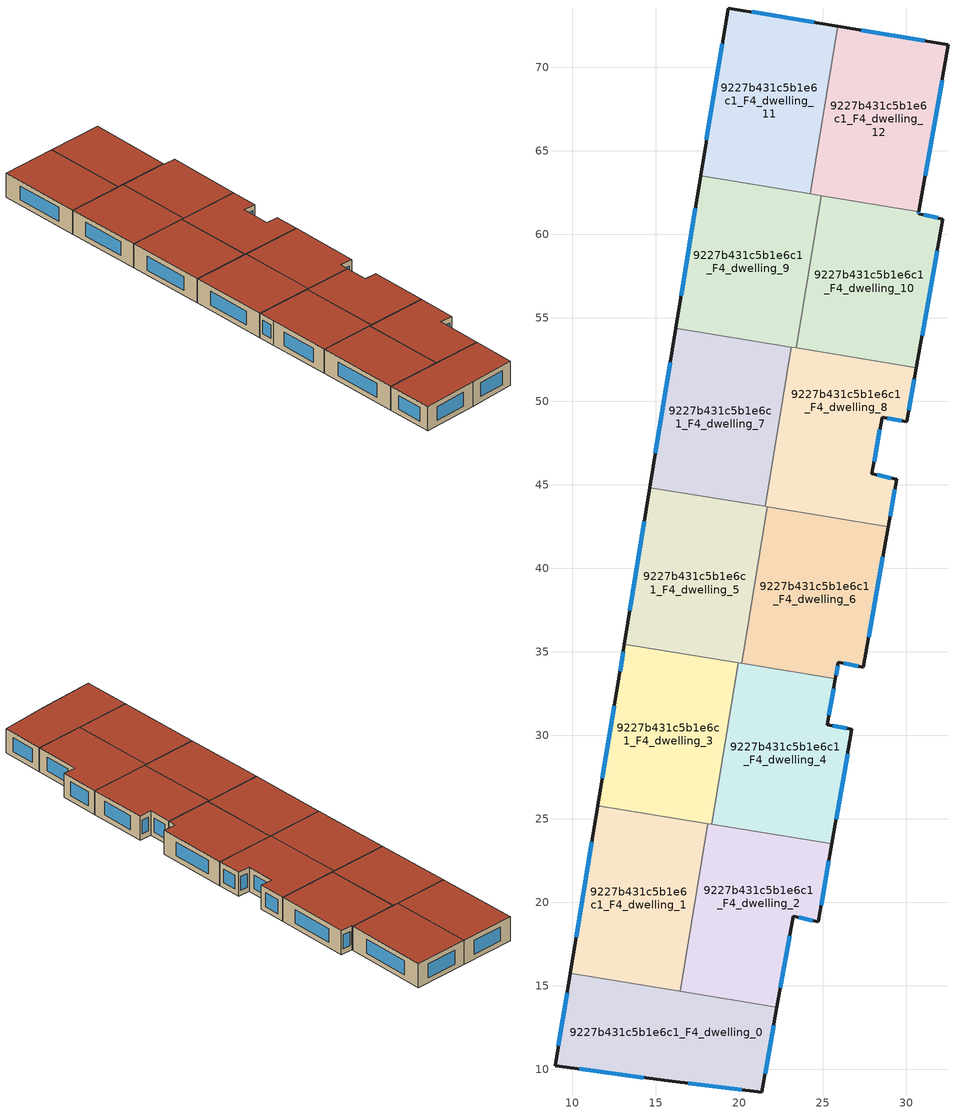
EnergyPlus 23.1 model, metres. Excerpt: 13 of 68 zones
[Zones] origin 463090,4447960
9227b431c5b1e6c1_F4_dwelling_0
 floor to 9227b431c5b1e6c1_F3_dwelling_0 (EU_floor_Construction): 22.27,13.74 21.37,8.65 15.76,9.32 8.99,10.23 9.9,15.77 z12
 wall outside (EU_wall_Construction): 9.9,15.77 8.99,10.23 15.76,9.32 21.37,8.65 22.27,13.74 z12:15
 wall to 9227b431c5b1e6c1_F4_dwelling_1 (EU_wall_Construction): 16.47,14.69 9.9,15.77 z12:15
 wall to 9227b431c5b1e6c1_F4_dwelling_2 (EU_wall_Construction): 22.27,13.74 16.47,14.69 z12:15
 window (EU_Window_Construction): 9.7,14.58 9.18,11.42 / 21.56,9.74 22.08,12.65 / 16.96,9.18 20.17,8.79 / 10.44,10.04 14.31,9.52 z12.64:14.36
 roof outside (EU_roof_Construction): 21.37,8.65 22.27,13.74 9.9,15.77 8.99,10.23 15.76,9.32 z15
9227b431c5b1e6c1_F4_dwelling_1
 floor to 9227b431c5b1e6c1_F3_dwelling_1 (EU_floor_Construction): 18.11,24.72 16.47,14.69 9.9,15.77 11.55,25.8 z12
 wall outside (EU_wall_Construction): 11.55,25.8 9.9,15.77 z12:15
 wall to 9227b431c5b1e6c1_F4_dwelling_2 (EU_wall_Construction): 16.47,14.69 18.11,24.72 z12:15
 wall to 9227b431c5b1e6c1_F4_dwelling_3 (EU_wall_Construction): 18.11,24.72 11.55,25.8 z12:15
 window (EU_Window_Construction): 11.19,23.65 10.25,17.92 z12.64:14.36
 roof outside (EU_roof_Construction): 16.47,14.69 18.11,24.72 11.55,25.8 9.9,15.77 z15
9227b431c5b1e6c1_F4_dwelling_10
 floor to 9227b431c5b1e6c1_F3_dwelling_10 (EU_floor_Construction): 32.2,60.92 30.62,52.03 23.43,53.21 24.92,62.33 30.77,61.37 30.75,61.25 z12
 wall outside (EU_wall_Construction): 30.62,52.03 32.2,60.92 30.75,61.25 30.77,61.37 z12:15
 wall to 9227b431c5b1e6c1_F4_dwelling_9 (EU_wall_Construction): 24.92,62.33 23.43,53.21 z12:15
 wall to 9227b431c5b1e6c1_F4_dwelling_8 (EU_wall_Construction): 23.43,53.21 30.62,52.03 z12:15
 wall to 9227b431c5b1e6c1_F4_dwelling_12 (EU_wall_Construction): 30.77,61.37 24.92,62.33 z12:15
 window (EU_Window_Construction): 30.75,61.28 30.77,61.34 / 31.89,60.99 31.06,61.18 / 30.96,53.93 31.87,59.02 z12.64:14.36
 roof outside (EU_roof_Construction): 30.62,52.03 32.2,60.92 30.75,61.25 30.77,61.37 24.92,62.33 23.43,53.21 z15
9227b431c5b1e6c1_F4_dwelling_11
 floor to 9227b431c5b1e6c1_F3_dwelling_11 (EU_floor_Construction): 25.9,72.47 24.26,62.43 17.7,63.51 19.34,73.56 z12
 wall outside (EU_wall_Construction): 25.9,72.47 19.34,73.56 17.7,63.51 z12:15
 wall to 9227b431c5b1e6c1_F4_dwelling_12 (EU_wall_Construction): 24.26,62.43 25.9,72.47 z12:15
 wall to 9227b431c5b1e6c1_F4_dwelling_9 (EU_wall_Construction): 17.7,63.51 24.26,62.43 z12:15
 window (EU_Window_Construction): 18.99,71.41 18.05,65.66 / 24.5,72.7 20.75,73.33 z12.64:14.36
 roof outside (EU_roof_Construction): 24.26,62.43 25.9,72.47 19.34,73.56 17.7,63.51 z15
9227b431c5b1e6c1_F4_dwelling_12
 floor to 9227b431c5b1e6c1_F3_dwelling_12 (EU_floor_Construction): 32.53,71.37 30.77,61.37 24.26,62.43 25.9,72.47 z12
 wall outside (EU_wall_Construction): 30.77,61.37 32.53,71.37 25.9,72.47 z12:15
 wall to 9227b431c5b1e6c1_F4_dwelling_9 (EU_wall_Construction): 24.26,62.43 24.92,62.33 z12:15
 window (EU_Window_Construction): 31.11,71.6 27.32,72.23 / 31.15,63.51 32.16,69.22 z12.64:14.36
 roof outside (EU_roof_Construction): 30.77,61.37 32.53,71.37 25.9,72.47 24.26,62.43 z15
9227b431c5b1e6c1_F4_dwelling_2
 floor to 9227b431c5b1e6c1_F3_dwelling_2 (EU_floor_Construction): 25.56,23.5 24.74,18.83 23.24,19.17 22.27,13.74 16.47,14.69 18.11,24.72 z12
 wall outside (EU_wall_Construction): 22.27,13.74 23.24,19.17 24.74,18.83 25.56,23.5 z12:15
 wall to 9227b431c5b1e6c1_F4_dwelling_4 (EU_wall_Construction): 25.56,23.5 18.37,24.68 z12:15
 wall to 9227b431c5b1e6c1_F4_dwelling_3 (EU_wall_Construction): 18.37,24.68 18.11,24.72 z12:15
 window (EU_Window_Construction): 24.92,19.83 25.38,22.5 / 23.56,19.1 24.42,18.91 / 22.48,14.9 23.03,18.01 z12.64:14.36
 roof outside (EU_roof_Construction): 22.27,13.74 23.24,19.17 24.74,18.83 25.56,23.5 18.11,24.72 16.47,14.69 z15
9227b431c5b1e6c1_F4_dwelling_3
 floor to 9227b431c5b1e6c1_F3_dwelling_3 (EU_floor_Construction): 19.95,34.35 18.37,24.68 11.55,25.8 12.8,33.42 13.14,35.46 z12
 wall outside (EU_wall_Construction): 13.14,35.46 12.8,33.42 11.55,25.8 z12:15
 wall to 9227b431c5b1e6c1_F4_dwelling_4 (EU_wall_Construction): 18.37,24.68 19.95,34.35 z12:15
 wall to 9227b431c5b1e6c1_F4_dwelling_5 (EU_wall_Construction): 19.95,34.35 13.14,35.46 z12:15
 window (EU_Window_Construction): 13.06,35.03 12.87,33.86 / 12.53,31.79 11.82,27.43 z12.64:14.36
 roof outside (EU_roof_Construction): 18.37,24.68 19.95,34.35 13.14,35.46 12.8,33.42 11.55,25.8 z15
9227b431c5b1e6c1_F4_dwelling_4
 floor to 9227b431c5b1e6c1_F3_dwelling_4 (EU_floor_Construction): 25.77,33.39 25.28,30.63 26.76,30.37 25.56,23.5 18.37,24.68 19.95,34.35 z12
 wall outside (EU_wall_Construction): 25.56,23.5 26.76,30.37 25.28,30.63 25.77,33.39 z12:15
 wall to 9227b431c5b1e6c1_F4_dwelling_5 (EU_wall_Construction): 25.77,33.39 20.16,34.31 19.95,34.35 z12:15
 window (EU_Window_Construction): 25.38,31.22 25.66,32.8 / 26.44,30.43 25.6,30.57 / 25.82,24.97 26.5,28.9 z12.64:14.36
 roof outside (EU_roof_Construction): 25.56,23.5 26.76,30.37 25.28,30.63 25.77,33.39 19.95,34.35 18.37,24.68 z15
9227b431c5b1e6c1_F4_dwelling_5
 floor to 9227b431c5b1e6c1_F3_dwelling_5 (EU_floor_Construction): 21.69,43.69 20.16,34.32 25.77,33.39 13.14,35.46 14.66,44.84 z12
 wall outside (EU_wall_Construction): 14.66,44.84 13.14,35.46 z12:15
 wall to 9227b431c5b1e6c1_F4_dwelling_6 (EU_wall_Construction): 25.77,33.39 20.16,34.32 21.69,43.69 z12:15
 wall to 9227b431c5b1e6c1_F4_dwelling_7 (EU_wall_Construction): 21.56,43.71 14.66,44.84 z12:15
 wall to 9227b431c5b1e6c1_F4_dwelling_8 (EU_wall_Construction): 21.69,43.69 21.56,43.71 z12:15
 window (EU_Window_Construction): 14.33,42.83 13.46,37.47 z12.64:14.36
 roof outside (EU_roof_Construction): 25.77,33.39 20.16,34.32 21.69,43.69 14.66,44.84 13.14,35.46 z15
9227b431c5b1e6c1_F4_dwelling_6
 floor to 9227b431c5b1e6c1_F3_dwelling_6 (EU_floor_Construction): 28.94,42.5 27.45,34.08 25.94,34.39 25.77,33.39 20.16,34.32 21.69,43.69 z12
 wall outside (EU_wall_Construction): 25.77,33.39 25.94,34.39 27.45,34.08 28.94,42.5 z12:15
 wall to 9227b431c5b1e6c1_F4_dwelling_8 (EU_wall_Construction): 28.94,42.5 21.69,43.69 z12:15
 window (EU_Window_Construction): 26.27,34.33 27.13,34.15 / 25.81,33.61 25.91,34.18 / 27.77,35.89 28.62,40.7 z12.64:14.36
 roof outside (EU_roof_Construction): 27.45,34.08 28.94,42.5 21.69,43.69 20.16,34.32 25.77,33.39 25.94,34.39 z15
9227b431c5b1e6c1_F4_dwelling_7
 floor to 9227b431c5b1e6c1_F3_dwelling_7 (EU_floor_Construction): 23.12,53.26 21.56,43.71 14.66,44.84 16.21,54.39 z12
 wall outside (EU_wall_Construction): 16.21,54.39 14.66,44.84 z12:15
 wall to 9227b431c5b1e6c1_F4_dwelling_8 (EU_wall_Construction): 21.56,43.71 23.12,53.26 z12:15
 wall to 9227b431c5b1e6c1_F4_dwelling_9 (EU_wall_Construction): 23.12,53.26 16.21,54.39 z12:15
 window (EU_Window_Construction): 15.88,52.35 14.99,46.89 z12.64:14.36
 roof outside (EU_roof_Construction): 21.56,43.71 23.12,53.26 16.21,54.39 14.66,44.84 z15
9227b431c5b1e6c1_F4_dwelling_8
 floor to 9227b431c5b1e6c1_F3_dwelling_8 (EU_floor_Construction): 30.62,52.03 30.05,48.79 28.56,49.05 27.96,45.67 29.44,45.34 28.94,42.5 21.56,43.71 23.12,53.26 z12
 wall outside (EU_wall_Construction): 28.94,42.5 29.44,45.34 27.96,45.67 28.56,49.05 30.05,48.79 30.62,52.03 z12:15
 wall to 9227b431c5b1e6c1_F4_dwelling_9 (EU_wall_Construction): 23.43,53.21 23.12,53.26 z12:15
 window (EU_Window_Construction): 29.12,45.41 28.27,45.6 / 29.04,43.11 29.33,44.73 / 30.17,49.48 30.5,51.34 / 28.88,49 29.73,48.85 / 28.09,46.39 28.43,48.33 z12.64:14.36
 roof outside (EU_roof_Construction): 28.94,42.5 29.44,45.34 27.96,45.67 28.56,49.05 30.05,48.79 30.62,52.03 23.12,53.26 21.56,43.71 z15
9227b431c5b1e6c1_F4_dwelling_9
 floor to 9227b431c5b1e6c1_F3_dwelling_9 (EU_floor_Construction): 24.92,62.33 23.43,53.21 16.21,54.39 17.7,63.51 z12
 wall outside (EU_wall_Construction): 17.7,63.51 16.21,54.39 z12:15
 window (EU_Window_Construction): 17.38,61.56 16.53,56.34 z12.64:14.36
 roof outside (EU_roof_Construction): 23.43,53.21 24.92,62.33 17.7,63.51 16.21,54.39 z15
[Building]
EU S2 Campaign: North Axis=0; Terrain=City; Solar Distribution=FullExterior
[Site:Location]
Yerevan-Zvartnots.Intl.AP: Latitude=40.15; Longitude=44.383; Time Zone=4; Elevation=854
[SizingPeriod:WeatherFileDays]
AnnualSizingPeriod: Begin Month=1; Begin Day of Month=1; End Month=12; End Day of Month=31; Day of Week for Start Day=Monday; Use Weather File Daylight Saving Period=No; Use Weather File Rain and Snow Indicators=No
[MATERIAL]
EU_InternalMass_Material: Roughness=MediumRough; Thickness=0.1; Conductivity=1; Density=1800; Specific Heat=900; Thermal Absorptance=0.9; Solar Absorptance=0.7; Visible Absorptance=0.7
[MATERIAL:NOMASS] Roughness=MediumRough; Thermal Absorptance=0.9; Solar Absorptance=0.7; Visible Absorptance=0.7
Name | Thermal Resistance
EU_wall_NoMass | 1.05043
EU_roof_NoMass | 1.45357
EU_floor_NoMass | 0.478065
[WINDOWMATERIAL:SIMPLEGLAZINGSYSTEM]
EU_Window_SimpleGlazing: UFactor=2.5566; Solar Heat Gain Coefficient=0.75; Visible Transmittance=0.75
[CONSTRUCTION]
EU_wall_Construction: EU_wall_NoMass
EU_roof_Construction: EU_roof_NoMass
EU_floor_Construction: EU_floor_NoMass
EU_Window_Construction: EU_Window_SimpleGlazing
EU_InternalMass_Construction: EU_InternalMass_Material
[ZONE] Type=1; Multiplier=1; Ceiling Height=autocalculate; Floor Area=autocalculate; Part of Total Floor Area=Yes
Name | Volume
9227b431c5b1e6c1_F4_dwelling_0 | 203.021
9227b431c5b1e6c1_F4_dwelling_1 | 202.997
9227b431c5b1e6c1_F4_dwelling_10 | 203.03
9227b431c5b1e6c1_F4_dwelling_11 | 203.015
9227b431c5b1e6c1_F4_dwelling_12 | 203.032
9227b431c5b1e6c1_F4_dwelling_2 | 203.028
9227b431c5b1e6c1_F4_dwelling_3 | 203.007
9227b431c5b1e6c1_F4_dwelling_4 | 202.993
9227b431c5b1e6c1_F4_dwelling_5 | 203.031
9227b431c5b1e6c1_F4_dwelling_6 | 202.983
9227b431c5b1e6c1_F4_dwelling_7 | 203.004
9227b431c5b1e6c1_F4_dwelling_8 | 203.024
9227b431c5b1e6c1_F4_dwelling_9 | 202.964
[INTERNALMASS] Construction=EU_InternalMass_Construction
Name | Zone or ZoneList | Surface Area
9227b431c5b1e6c1_F4_dwelling_0_EU_InternalMass | 9227b431c5b1e6c1_F4_dwelling_0 | 67.6737
9227b431c5b1e6c1_F4_dwelling_1_EU_InternalMass | 9227b431c5b1e6c1_F4_dwelling_1 | 67.6653
9227b431c5b1e6c1_F4_dwelling_2_EU_InternalMass | 9227b431c5b1e6c1_F4_dwelling_2 | 67.6765
9227b431c5b1e6c1_F4_dwelling_3_EU_InternalMass | 9227b431c5b1e6c1_F4_dwelling_3 | 67.6685
9227b431c5b1e6c1_F4_dwelling_4_EU_InternalMass | 9227b431c5b1e6c1_F4_dwelling_4 | 67.6633
9227b431c5b1e6c1_F4_dwelling_5_EU_InternalMass | 9227b431c5b1e6c1_F4_dwelling_5 | 67.6778
9227b431c5b1e6c1_F4_dwelling_6_EU_InternalMass | 9227b431c5b1e6c1_F4_dwelling_6 | 67.6617
9227b431c5b1e6c1_F4_dwelling_7_EU_InternalMass | 9227b431c5b1e6c1_F4_dwelling_7 | 67.6706
9227b431c5b1e6c1_F4_dwelling_8_EU_InternalMass | 9227b431c5b1e6c1_F4_dwelling_8 | 67.6749
9227b431c5b1e6c1_F4_dwelling_9_EU_InternalMass | 9227b431c5b1e6c1_F4_dwelling_9 | 67.6649
9227b431c5b1e6c1_F4_dwelling_10_EU_InternalMass | 9227b431c5b1e6c1_F4_dwelling_10 | 67.6779
9227b431c5b1e6c1_F4_dwelling_11_EU_InternalMass | 9227b431c5b1e6c1_F4_dwelling_11 | 67.6749
9227b431c5b1e6c1_F4_dwelling_12_EU_InternalMass | 9227b431c5b1e6c1_F4_dwelling_12 | 67.6773
[OTHEREQUIPMENT] Fuel Type=Electricity; Design Level Calculation Method=Watts/Area; Power per Zone Floor Area=1; Fraction Latent=0; Fraction Radiant=0; Fraction Lost=0; Carbon Dioxide Generation Rate=0; EndUse Subcategory=EU_Step8_InternalGains
Name | Zone or ZoneList or Space or SpaceList | Schedule
EU_Step8_InternalGain_9227b431c5b1e6c1_F4_dwelling_0_f000 | 9227b431c5b1e6c1_F4_dwelling_0 | EU_Step8_GainSchedule_9227b431c5b1e6c1_F4_dwelling_0_f000
EU_Step8_InternalGain_9227b431c5b1e6c1_F4_dwelling_1_f000 | 9227b431c5b1e6c1_F4_dwelling_1 | EU_Step8_GainSchedule_9227b431c5b1e6c1_F4_dwelling_1_f000
EU_Step8_InternalGain_9227b431c5b1e6c1_F4_dwelling_2_f000 | 9227b431c5b1e6c1_F4_dwelling_2 | EU_Step8_GainSchedule_9227b431c5b1e6c1_F4_dwelling_2_f000
EU_Step8_InternalGain_9227b431c5b1e6c1_F4_dwelling_3_f000 | 9227b431c5b1e6c1_F4_dwelling_3 | EU_Step8_GainSchedule_9227b431c5b1e6c1_F4_dwelling_3_f000
EU_Step8_InternalGain_9227b431c5b1e6c1_F4_dwelling_4_f000 | 9227b431c5b1e6c1_F4_dwelling_4 | EU_Step8_GainSchedule_9227b431c5b1e6c1_F4_dwelling_4_f000
EU_Step8_InternalGain_9227b431c5b1e6c1_F4_dwelling_5_f000 | 9227b431c5b1e6c1_F4_dwelling_5 | EU_Step8_GainSchedule_9227b431c5b1e6c1_F4_dwelling_5_f000
EU_Step8_InternalGain_9227b431c5b1e6c1_F4_dwelling_6_f000 | 9227b431c5b1e6c1_F4_dwelling_6 | EU_Step8_GainSchedule_9227b431c5b1e6c1_F4_dwelling_6_f000
EU_Step8_InternalGain_9227b431c5b1e6c1_F4_dwelling_7_f000 | 9227b431c5b1e6c1_F4_dwelling_7 | EU_Step8_GainSchedule_9227b431c5b1e6c1_F4_dwelling_7_f000
EU_Step8_InternalGain_9227b431c5b1e6c1_F4_dwelling_8_f000 | 9227b431c5b1e6c1_F4_dwelling_8 | EU_Step8_GainSchedule_9227b431c5b1e6c1_F4_dwelling_8_f000
EU_Step8_InternalGain_9227b431c5b1e6c1_F4_dwelling_9_f000 | 9227b431c5b1e6c1_F4_dwelling_9 | EU_Step8_GainSchedule_9227b431c5b1e6c1_F4_dwelling_9_f000
EU_Step8_InternalGain_9227b431c5b1e6c1_F4_dwelling_10_f000 | 9227b431c5b1e6c1_F4_dwelling_10 | EU_Step8_GainSchedule_9227b431c5b1e6c1_F4_dwelling_10_f000
EU_Step8_InternalGain_9227b431c5b1e6c1_F4_dwelling_11_f000 | 9227b431c5b1e6c1_F4_dwelling_11 | EU_Step8_GainSchedule_9227b431c5b1e6c1_F4_dwelling_11_f000
EU_Step8_InternalGain_9227b431c5b1e6c1_F4_dwelling_12_f000 | 9227b431c5b1e6c1_F4_dwelling_12 | EU_Step8_GainSchedule_9227b431c5b1e6c1_F4_dwelling_12_f000
[ZONEVENTILATION:DESIGNFLOWRATE] Schedule=EU_AlwaysOn; Design Flow Rate Calculation Method=AirChanges/Hour; Air Changes per Hour=0.557805; Ventilation Type=Natural; Fan Pressure Rise=0; Fan Total Efficiency=1; Constant Term Coefficient=1; Temperature Term Coefficient=0; Velocity Term Coefficient=0; Velocity Squared Term Coefficient=0; Minimum Indoor Temperature=-100; Maximum Indoor Temperature=100; Delta Temperature=-100; Minimum Outdoor Temperature=-100; Maximum Outdoor Temperature=100; Maximum Wind Speed=40
Name | Zone or ZoneList or Space or SpaceList
EU_ConstantAir_9227b431c5b1e6c1_F4_dwelling_0 | 9227b431c5b1e6c1_F4_dwelling_0
EU_ConstantAir_9227b431c5b1e6c1_F4_dwelling_1 | 9227b431c5b1e6c1_F4_dwelling_1
EU_ConstantAir_9227b431c5b1e6c1_F4_dwelling_2 | 9227b431c5b1e6c1_F4_dwelling_2
EU_ConstantAir_9227b431c5b1e6c1_F4_dwelling_3 | 9227b431c5b1e6c1_F4_dwelling_3
EU_ConstantAir_9227b431c5b1e6c1_F4_dwelling_4 | 9227b431c5b1e6c1_F4_dwelling_4
EU_ConstantAir_9227b431c5b1e6c1_F4_dwelling_5 | 9227b431c5b1e6c1_F4_dwelling_5
EU_ConstantAir_9227b431c5b1e6c1_F4_dwelling_6 | 9227b431c5b1e6c1_F4_dwelling_6
EU_ConstantAir_9227b431c5b1e6c1_F4_dwelling_7 | 9227b431c5b1e6c1_F4_dwelling_7
EU_ConstantAir_9227b431c5b1e6c1_F4_dwelling_8 | 9227b431c5b1e6c1_F4_dwelling_8
EU_ConstantAir_9227b431c5b1e6c1_F4_dwelling_9 | 9227b431c5b1e6c1_F4_dwelling_9
EU_ConstantAir_9227b431c5b1e6c1_F4_dwelling_10 | 9227b431c5b1e6c1_F4_dwelling_10
EU_ConstantAir_9227b431c5b1e6c1_F4_dwelling_11 | 9227b431c5b1e6c1_F4_dwelling_11
EU_ConstantAir_9227b431c5b1e6c1_F4_dwelling_12 | 9227b431c5b1e6c1_F4_dwelling_12
[HVACTEMPLATE:THERMOSTAT] Constant Heating Setpoint=20; Constant Cooling Setpoint=50
EU_HeatOnly_9227b431c5b1e6c1_F2_dwelling_11; EU_HeatOnly_9227b431c5b1e6c1_F2_dwelling_12; EU_HeatOnly_9227b431c5b1e6c1_F2_dwelling_13; EU_HeatOnly_9227b431c5b1e6c1_F3_dwelling_0; EU_HeatOnly_9227b431c5b1e6c1_F3_dwelling_1; EU_HeatOnly_9227b431c5b1e6c1_F3_dwelling_2; EU_HeatOnly_9227b431c5b1e6c1_F3_dwelling_3; EU_HeatOnly_9227b431c5b1e6c1_F3_dwelling_4; EU_HeatOnly_9227b431c5b1e6c1_F3_dwelling_5; EU_HeatOnly_9227b431c5b1e6c1_F3_dwelling_6; EU_HeatOnly_9227b431c5b1e6c1_F3_dwelling_7; EU_HeatOnly_9227b431c5b1e6c1_F3_dwelling_8; EU_HeatOnly_9227b431c5b1e6c1_F3_dwelling_9; EU_HeatOnly_9227b431c5b1e6c1_F3_dwelling_10; EU_HeatOnly_9227b431c5b1e6c1_F3_dwelling_11; EU_HeatOnly_9227b431c5b1e6c1_F3_dwelling_12; EU_HeatOnly_9227b431c5b1e6c1_F4_dwelling_0; EU_HeatOnly_9227b431c5b1e6c1_F4_dwelling_1; EU_HeatOnly_9227b431c5b1e6c1_F4_dwelling_2; EU_HeatOnly_9227b431c5b1e6c1_F4_dwelling_3; EU_HeatOnly_9227b431c5b1e6c1_F4_dwelling_4; EU_HeatOnly_9227b431c5b1e6c1_F4_dwelling_5; EU_HeatOnly_9227b431c5b1e6c1_F4_dwelling_6; EU_HeatOnly_9227b431c5b1e6c1_F4_dwelling_7; EU_HeatOnly_9227b431c5b1e6c1_F4_dwelling_8; EU_HeatOnly_9227b431c5b1e6c1_F4_dwelling_9; EU_HeatOnly_9227b431c5b1e6c1_F4_dwelling_10; EU_HeatOnly_9227b431c5b1e6c1_F4_dwelling_11; EU_HeatOnly_9227b431c5b1e6c1_F4_dwelling_12
[HVACTEMPLATE:ZONE:IDEALLOADSAIRSYSTEM] System Availability Schedule=EU_AlwaysOn; Maximum Heating Supply Air Temperature=50; Minimum Cooling Supply Air Temperature=13; Maximum Heating Supply Air Humidity Ratio=0.0156; Minimum Cooling Supply Air Humidity Ratio=0.0077; Heating Limit=NoLimit; Cooling Limit=NoLimit; Heating Availability Schedule=EU_AlwaysOn; Cooling Availability Schedule=EU_CoolingOff; Dehumidification Control Type=ConstantSensibleHeatRatio; Cooling Sensible Heat Ratio=0.7; Dehumidification Setpoint=60; Humidification Control Type=None; Humidification Setpoint=30; Outdoor Air Method=None; Outdoor Air Flow Rate per Person=0.00944; Outdoor Air Flow Rate per Zone Floor Area=0; Outdoor Air Flow Rate per Zone=0; Demand Controlled Ventilation Type=None; Outdoor Air Economizer Type=NoEconomizer; Heat Recovery Type=None; Sensible Heat Recovery Effectiveness=0.7; Latent Heat Recovery Effectiveness=0.65
Name | Template Thermostat
9227b431c5b1e6c1_F4_dwelling_0 | EU_HeatOnly_9227b431c5b1e6c1_F4_dwelling_0
9227b431c5b1e6c1_F4_dwelling_1 | EU_HeatOnly_9227b431c5b1e6c1_F4_dwelling_1
9227b431c5b1e6c1_F4_dwelling_2 | EU_HeatOnly_9227b431c5b1e6c1_F4_dwelling_2
9227b431c5b1e6c1_F4_dwelling_3 | EU_HeatOnly_9227b431c5b1e6c1_F4_dwelling_3
9227b431c5b1e6c1_F4_dwelling_4 | EU_HeatOnly_9227b431c5b1e6c1_F4_dwelling_4
9227b431c5b1e6c1_F4_dwelling_5 | EU_HeatOnly_9227b431c5b1e6c1_F4_dwelling_5
9227b431c5b1e6c1_F4_dwelling_6 | EU_HeatOnly_9227b431c5b1e6c1_F4_dwelling_6
9227b431c5b1e6c1_F4_dwelling_7 | EU_HeatOnly_9227b431c5b1e6c1_F4_dwelling_7
9227b431c5b1e6c1_F4_dwelling_8 | EU_HeatOnly_9227b431c5b1e6c1_F4_dwelling_8
9227b431c5b1e6c1_F4_dwelling_9 | EU_HeatOnly_9227b431c5b1e6c1_F4_dwelling_9
9227b431c5b1e6c1_F4_dwelling_10 | EU_HeatOnly_9227b431c5b1e6c1_F4_dwelling_10
9227b431c5b1e6c1_F4_dwelling_11 | EU_HeatOnly_9227b431c5b1e6c1_F4_dwelling_11
9227b431c5b1e6c1_F4_dwelling_12 | EU_HeatOnly_9227b431c5b1e6c1_F4_dwelling_12
[SIZING:ZONE] Zone Cooling Design Supply Air Temperature Input Method=SupplyAirTemperature; Zone Cooling Design Supply Air Temperature=13; Zone Heating Design Supply Air Temperature Input Method=SupplyAirTemperature; Zone Heating Design Supply Air Temperature=50; Zone Cooling Design Supply Air Humidity Ratio=0.008; Zone Heating Design Supply Air Humidity Ratio=0.008; Cooling Design Air Flow Method=DesignDay; Cooling Design Air Flow Rate=0; Cooling Minimum Air Flow per Zone Floor Area=0.000762; Cooling Minimum Air Flow=0; Cooling Minimum Air Flow Fraction=0.2; Heating Design Air Flow Method=DesignDay; Heating Design Air Flow Rate=0; Heating Maximum Air Flow per Zone Floor Area=0.002032; Heating Maximum Air Flow=0.141576; Heating Maximum Air Flow Fraction=0.3; Account for Dedicated Outdoor Air System=No; Dedicated Outdoor Air System Control Strategy=NeutralSupplyAir; Dedicated Outdoor Air Low Setpoint Temperature for Design=autosize; Dedicated Outdoor Air High Setpoint Temperature for Design=autosize; Zone Load Sizing Method=Sensible Load Only No Latent Load; Zone Latent Cooling Design Supply Air Humidity Ratio Input Method=HumidityRatioDifference; Zone Cooling Design Supply Air Humidity Ratio Difference=0.005; Zone Latent Heating Design Supply Air Humidity Ratio Input Method=HumidityRatioDifference; Zone Humidification Design Supply Air Humidity Ratio Difference=0.005
9227b431c5b1e6c1_F4_dwelling_0; 9227b431c5b1e6c1_F4_dwelling_1; 9227b431c5b1e6c1_F4_dwelling_2; 9227b431c5b1e6c1_F4_dwelling_3; 9227b431c5b1e6c1_F4_dwelling_4; 9227b431c5b1e6c1_F4_dwelling_5; 9227b431c5b1e6c1_F4_dwelling_6; 9227b431c5b1e6c1_F4_dwelling_7; 9227b431c5b1e6c1_F4_dwelling_8; 9227b431c5b1e6c1_F4_dwelling_9; 9227b431c5b1e6c1_F4_dwelling_10; 9227b431c5b1e6c1_F4_dwelling_11; 9227b431c5b1e6c1_F4_dwelling_12
[SCHEDULE:CONSTANT]
Name | Hourly Value
EU_AlwaysOn | 1
EU_CoolingOff | 0
[SCHEDULE:FILE] Column Number=1; Rows to Skip at Top=0; Number of Hours of Data=8760; Column Separator=Comma; Interpolate to Timestep=No; Minutes per Item=60; Adjust Schedule for Daylight Savings=Yes
Name | File
EU_Step8_GainSchedule_9227b431c5b1e6c1_F4_dwelling_0_f000 | ../../schedules/9227b431c5b1e6c1/9227b431c5b1e6c1_F4_dwelling_0_f000_gain.csv
EU_Step8_GainSchedule_9227b431c5b1e6c1_F4_dwelling_1_f000 | ../../schedules/9227b431c5b1e6c1/9227b431c5b1e6c1_F4_dwelling_1_f000_gain.csv
EU_Step8_GainSchedule_9227b431c5b1e6c1_F4_dwelling_2_f000 | ../../schedules/9227b431c5b1e6c1/9227b431c5b1e6c1_F4_dwelling_2_f000_gain.csv
EU_Step8_GainSchedule_9227b431c5b1e6c1_F4_dwelling_3_f000 | ../../schedules/9227b431c5b1e6c1/9227b431c5b1e6c1_F4_dwelling_3_f000_gain.csv
EU_Step8_GainSchedule_9227b431c5b1e6c1_F4_dwelling_4_f000 | ../../schedules/9227b431c5b1e6c1/9227b431c5b1e6c1_F4_dwelling_4_f000_gain.csv
EU_Step8_GainSchedule_9227b431c5b1e6c1_F4_dwelling_5_f000 | ../../schedules/9227b431c5b1e6c1/9227b431c5b1e6c1_F4_dwelling_5_f000_gain.csv
EU_Step8_GainSchedule_9227b431c5b1e6c1_F4_dwelling_6_f000 | ../../schedules/9227b431c5b1e6c1/9227b431c5b1e6c1_F4_dwelling_6_f000_gain.csv
EU_Step8_GainSchedule_9227b431c5b1e6c1_F4_dwelling_7_f000 | ../../schedules/9227b431c5b1e6c1/9227b431c5b1e6c1_F4_dwelling_7_f000_gain.csv
EU_Step8_GainSchedule_9227b431c5b1e6c1_F4_dwelling_8_f000 | ../../schedules/9227b431c5b1e6c1/9227b431c5b1e6c1_F4_dwelling_8_f000_gain.csv
EU_Step8_GainSchedule_9227b431c5b1e6c1_F4_dwelling_9_f000 | ../../schedules/9227b431c5b1e6c1/9227b431c5b1e6c1_F4_dwelling_9_f000_gain.csv
EU_Step8_GainSchedule_9227b431c5b1e6c1_F4_dwelling_10_f000 | ../../schedules/9227b431c5b1e6c1/9227b431c5b1e6c1_F4_dwelling_10_f000_gain.csv
EU_Step8_GainSchedule_9227b431c5b1e6c1_F4_dwelling_11_f000 | ../../schedules/9227b431c5b1e6c1/9227b431c5b1e6c1_F4_dwelling_11_f000_gain.csv
EU_Step8_GainSchedule_9227b431c5b1e6c1_F4_dwelling_12_f000 | ../../schedules/9227b431c5b1e6c1/9227b431c5b1e6c1_F4_dwelling_12_f000_gain.csv
